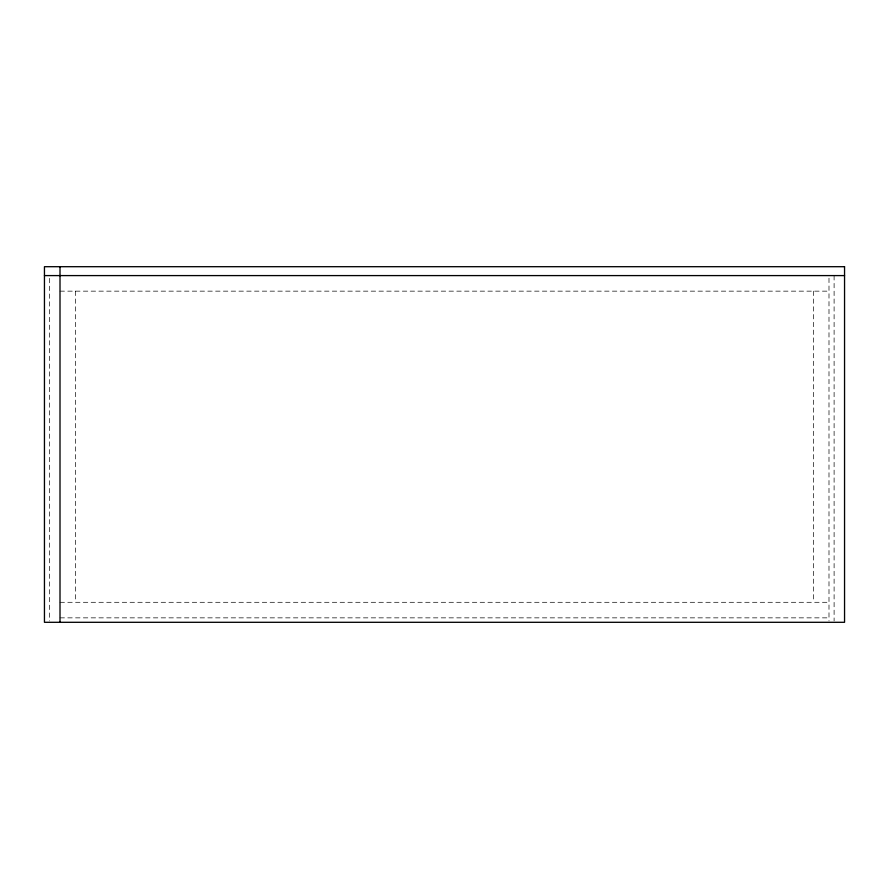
<?xml version="1.0" encoding="UTF-8"?>
<svg xmlns="http://www.w3.org/2000/svg" width="889" height="889" viewBox="0 0 889 889"><rect width="100%" height="100%" fill="white"/><g stroke="black" fill="none" stroke-linecap="round" stroke-linejoin="round"><path stroke-width="0.67" stroke-dasharray="4.45 3.33" d="M60.008 291.148L828.993 291.148M60.008 602.298L828.993 602.298M60.008 617.855L828.993 617.855M834.104 275.59L834.104 620.911M828.993 278.179L828.993 620.911M813.435 291.148L813.435 602.298M75.565 291.148L75.565 602.298M49.562 278.368L49.562 620.911"/><path stroke-width="1.33" d="M44.45 275.59L844.55 275.59M60.008 266.7L60.008 622.3M844.55 266.7L44.45 266.7L44.45 622.3L844.55 622.3L844.55 266.7"/></g></svg>
